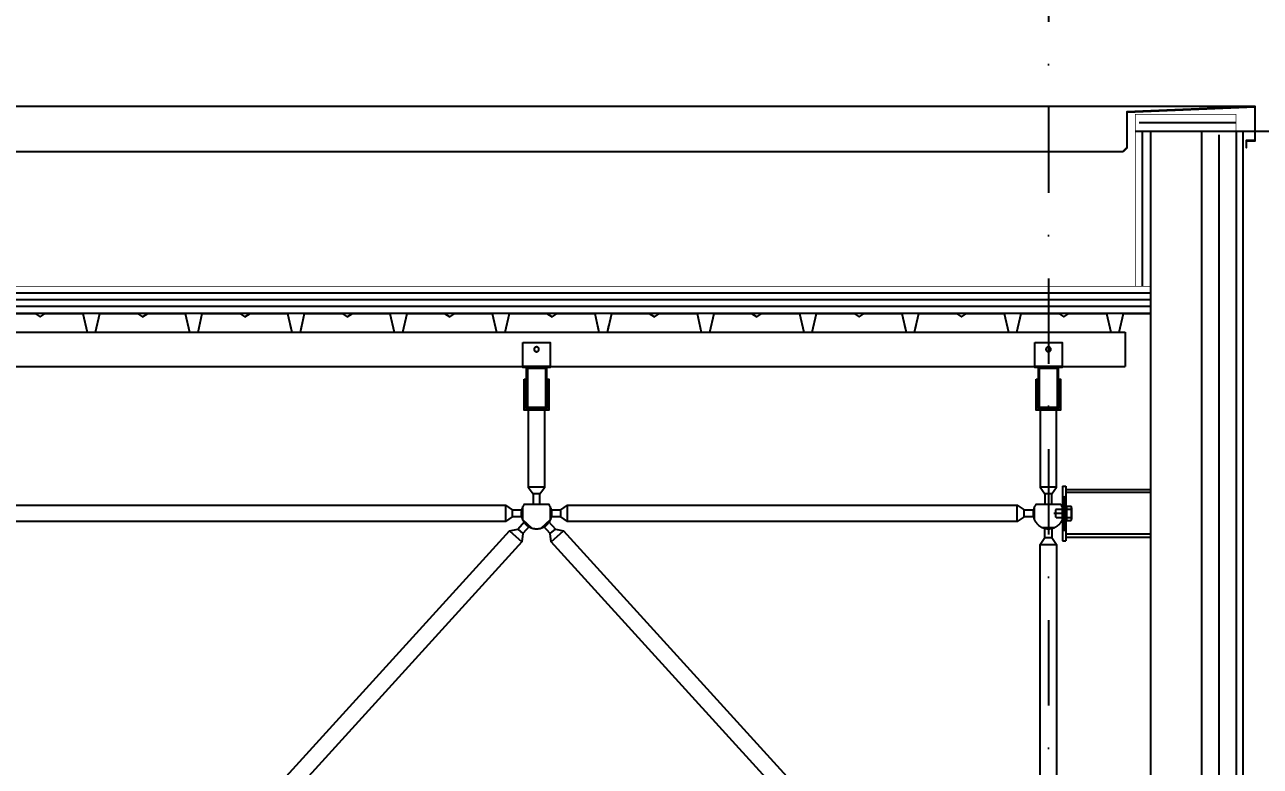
# Model space of a CAD drawing. Header units: centimetres. Extents: x 26569 to 160723, y -3143 to 14565.
# Drawn here: x 122607.7 to 122969.8, y -887.7 to -670.3 of the extents above; entities that cross this region are included whole.
import ezdxf

# ---------------------------------------------------------------- set-up
doc = ezdxf.new("R2010")
doc.units = ezdxf.units.CM
doc.header["$LTSCALE"] = 100
doc.linetypes.add('DASHDOT2', pattern=[0.5, 0.25, -0.125, 0, -0.125])
doc.linetypes.add('HIDDEN2', pattern=[0.1875, 0.125, -0.0625])
for name, color, linetype in [('A-ANNO-DIMS', 187, 'Continuous'), ('A-ANNO-GRID', 155, 'DASHDOT2'), ('A-ELEV-01', 255, 'Continuous'), ('A-ELEV-02', 253, 'Continuous'), ('A-ELEV-04', 250, 'Continuous'), ('A-WALL-INSL', 249, 'Continuous'), ('A-WALL-SNWPNL', 200, 'Continuous'), ('A-WALL-STEL', 202, 'Continuous'), ('S-STEL', 3, 'Continuous')]:
    doc.layers.add(name, color=color, linetype=linetype)
doc.layers.add('cephetutucu', color=8, linetype='Continuous', lineweight=25)
doc.styles.add('Fields_100', font='act_simplex.shx', dxfattribs={"width": 0.8, "height": 20})
doc.linetypes.add('BATTING', pattern='A,0.00254,-2.54,[134,ltypeshp.shx,S=2.54,R=0,X=-2.54,Y=0],-5.08,[134,ltypeshp.shx,S=2.54,R=180,X=2.54,Y=0],-2.54', length=10.16254)
doc.dimstyles.new('FIELDS_100', dxfattribs={"dimscale": 0, "dimtxt": 20, "dimasz": 5, "dimexe": 5, "dimexo": 5, "dimgap": 5, "dimtad": 0, "dimdec": 0, "dimzin": 0, "dimdsep": 46, "dimtxsty": 'Fields_100', "dimblk": 'DOT', "dimcen": 0.09, "dimclrt": 50, "dimadec": 0, "dimazin": 0, "dimtfac": 1, "dimtdec": 0, "dimtix": 1, "dimtofl": 0, "dimtmove": 1, "dimatfit": 3, "dimfxl": 5, "dimfxlon": 1, "dimtolj": 1, "dimtzin": 0, "dimarcsym": 0})
pattern_1 = [(225, (292.73155, 1032.0001), (0.088388348, -0.088388348), [])]

# ---------------------------------------------------------------- blocks, each defined once
blk = doc.blocks.new('A$C9ce80890')
at = {"layer": 'cephetutucu'}
h = blk.add_hatch(dxfattribs=at)
h.set_pattern_fill('ANSI31', color=256, angle=180)
h.set_pattern_definition(pattern_1)
h.paths.add_polyline_path([(41, 68), (51, 68), (51, 80), (41, 80)])
h.paths.add_polyline_path([(41, 30), (51, 30), (51, 68), (41, 68)])
h.paths.add_polyline_path([(41, 80), (51, 80), (51, 92), (41, 92)])
h.paths.add_polyline_path([(41, 92), (51, 92), (51, 130), (41, 130)])
h = blk.add_hatch(dxfattribs=at)
h.set_pattern_fill('ANSI31', color=256, angle=180)
h.set_pattern_definition(pattern_1)
h.paths.add_polyline_path([(41, 68), (51, 68), (51, 80), (41, 80)])
h.paths.add_polyline_path([(41, 67), (51, 67), (51, 68), (41, 68)])
h.paths.add_polyline_path([(41, 80), (51, 80), (51, 92), (41, 92)])
h.paths.add_polyline_path([(41, 92), (51, 92), (51, 93), (41, 93)])
for p, q in [((41, 160), (51, 160)), ((41, 160), (41, 0)), ((51, 160), (51, 0)), ((51, 150), (300, 150)), ((300, 141.2), (51, 141.2)), ((23, 92), (21, 90)), ((21, 90), (21, 70)), ((23, 92), (68, 92)), ((41, 55), (41, 105)), ((41, 101.8), (41, 58.2)), ((41, 98.5), (41, 61.5)), ((41, 93), (51, 93)), ((51, 102), (53, 102)), ((51, 58), (51, 102)), ((53, 102), (53, 58)), ((53, 101), (67, 101)), ((53, 101), (53, 59)), ((68, 96.5), (68, 63.5)), ((23, 68), (21, 70)), ((23, 68), (67, 68)), ((41, 67), (51, 67)), ((51, 58), (53, 58)), ((53, 59), (67, 59)), ((68, 68), (68, 63.5)), ((41, 0), (51, 0)), ((300, 18.8), (51, 18.8)), ((51, 10), (300, 10))]:
    blk.add_line(p, q, dxfattribs=at)
at = {"layer": 'cephetutucu', "linetype": 'DASHDOT2'}
blk.add_line((41, 80), (0, 80), dxfattribs=at)
at = {"layer": 'cephetutucu'}
for centre, radius, start, end in [((57.4, 96.5), 10.6, 334.9424, 25.0576), ((-4.5, 80), 72.5, 350.4727, 9.5273), ((57.4, 63.5), 10.6, 334.9424, 25.0576)]:
    blk.add_arc(centre, radius, start, end, dxfattribs=at)
blk = doc.blocks.new('_Dot')
at = {"color": 0, "linetype": 'ByBlock', "lineweight": -2}
blk.add_line((-0.5, 0), (-1, 0), dxfattribs=at)
at = {"color": 0, "linetype": 'ByBlock', "const_width": 0.5}
blk.add_lwpolyline([(-0.25, 0, 1), (0.25, 0, 1)], format="xyb", close=True, dxfattribs=at)
blk = doc.blocks.new('*D482')
at = {"layer": 'A-ANNO-DIMS', "color": 0, "lineweight": -2, "transparency": 16777216}
for p, q in [((121107.73, -198.45), (121107.73, -188.45)), ((122907.73, -198.45), (122907.73, -188.45)), ((121112.73, -193.45), (121976.06, -193.45)), ((122902.73, -193.45), (122039.4, -193.45))]:
    blk.add_line(p, q, dxfattribs=at)
at = {"layer": 'DEFPOINTS', "color": 0, "transparency": 16777216}
for p in [(122907.73, -193.45), (121107.73, -1038.45), (122907.73, -1038.45)]:
    blk.add_point(p, dxfattribs=at)
at = {"layer": 'A-ANNO-DIMS', "color": 0, "lineweight": -2, "transparency": 16777216, "xscale": 5, "yscale": 5, "zscale": 5, "rotation": 180}
blk.add_blockref('_Dot', (121107.73, -193.45), dxfattribs=at)
at = {"layer": 'A-ANNO-DIMS', "color": 0, "lineweight": -2, "transparency": 16777216, "xscale": 5, "yscale": 5, "zscale": 5}
blk.add_blockref('_Dot', (122907.73, -193.45), dxfattribs=at)
at = {"layer": 'A-ANNO-DIMS', "color": 50, "transparency": 16777216, "insert": (122007.73, -193.45), "char_height": 20, "attachment_point": 5, "style": 'Fields_100'}
blk.add_mtext('\\A1;1800', dxfattribs=at)

msp = doc.modelspace()

# ---------------------------------------------------------------- linework, layer by layer
at = {"layer": 'A-ANNO-DIMS', "linetype": 'HIDDEN2'}
msp.add_line((122962.73, -701.54), (123157.28, -701.54), dxfattribs=at)
at = {"layer": 'A-ANNO-GRID'}
msp.add_lwpolyline([(122907.73, -143.45), (122907.73, -1876.54)], dxfattribs=at)
at = {"layer": 'A-ELEV-01'}
for p, q in [((122962.73, -701.54), (122962.73, -1256.05)), ((122937.73, -1226.55), (122937.73, -754.94))]:
    msp.add_line(p, q, dxfattribs=at)
at = {"layer": 'A-ELEV-02'}
for points in [[(113862.73, -760.44), (122930.23, -760.44)], [(122930.23, -760.44), (122930.23, -770.44)], [(113862.73, -770.44), (122930.23, -770.44)], [(122761.73, -770.44), (122753.73, -770.44)], [(122911.73, -770.44), (122903.73, -770.44)], [(122754.13, -776.04), (122754.63, -776.04)], [(122754.13, -777.44), (122754.63, -777.44)], [(122760.83, -776.04), (122761.33, -776.04)], [(122760.83, -777.44), (122761.33, -777.44)], [(122904.13, -776.04), (122904.63, -776.04)], [(122904.13, -777.44), (122904.63, -777.44)], [(122910.83, -776.04), (122911.33, -776.04)], [(122910.83, -777.44), (122911.33, -777.44)], [(122755.31, -783.24), (122755.31, -805.84), (122756.73, -807.84), (122756.73, -810.84)], [(122758.73, -810.84), (122758.73, -807.84), (122760.14, -805.84), (122760.14, -783.24)], [(122905.31, -783.24), (122905.31, -805.84), (122906.73, -807.84), (122906.73, -810.84)], [(122908.73, -810.84), (122908.73, -807.84), (122910.14, -805.84), (122910.14, -783.24)], [(122760.14, -805.84), (122755.31, -805.84)], [(122910.14, -805.84), (122905.31, -805.84)], [(122754.13, -810.84), (122754.04, -810.96), (122753.96, -811.09), (122753.88, -811.22), (122753.8, -811.35), (122753.73, -811.48), (122753.66, -811.62), (122753.6, -811.76), (122753.54, -811.91), (122753.48, -812.05), (122753.46, -812.13), (122753.43, -812.2), (122753.41, -812.28), (122753.39, -812.36), (122753.37, -812.43), (122753.35, -812.51), (122753.33, -812.59), (122753.32, -812.67), (122753.3, -812.74), (122753.29, -812.82), (122753.28, -812.9), (122753.27, -812.98), (122753.26, -813.06), (122753.25, -813.14), (122753.24, -813.22), (122753.24, -813.3), (122753.23, -813.38), (122753.23, -813.46), (122753.23, -813.54), (122753.23, -813.62), (122753.23, -813.7), (122753.24, -813.78), (122753.24, -813.86), (122753.25, -813.94), (122753.25, -814.01), (122753.26, -814.09), (122753.27, -814.17), (122753.29, -814.25), (122753.31, -814.4), (122753.35, -814.56), (122753.38, -814.71), (122753.43, -814.86), (122753.47, -815), (122753.52, -815.14), (122753.58, -815.29), (122753.64, -815.42), (122753.71, -815.56), (122753.77, -815.69), (122753.85, -815.82), (122753.93, -815.95), (122754.01, -816.07), (122754.1, -816.2), (122754.19, -816.32), (122754.29, -816.44), (122754.39, -816.56), (122754.5, -816.68), (122754.55, -816.73), (122754.61, -816.79), (122754.67, -816.84), (122754.73, -816.9), (122754.79, -816.95), (122754.85, -817), (122754.91, -817.05), (122754.97, -817.1), (122755.03, -817.15), (122755.1, -817.19), (122755.16, -817.24), (122755.23, -817.29), (122755.3, -817.33), (122755.36, -817.37), (122755.43, -817.41), (122755.5, -817.45), (122755.57, -817.49), (122755.64, -817.53), (122755.71, -817.57), (122755.78, -817.6), (122755.86, -817.64), (122755.93, -817.67), (122756, -817.7), (122756.08, -817.73), (122756.15, -817.76), (122756.22, -817.78), (122756.3, -817.81), (122756.37, -817.83), (122756.52, -817.88), (122756.67, -817.92), (122756.83, -817.95), (122756.98, -817.98), (122757.13, -818), (122757.28, -818.02), (122757.43, -818.03), (122757.58, -818.04), (122757.73, -818.04), (122757.88, -818.04), (122758.03, -818.03), (122758.18, -818.02), (122758.33, -818), (122758.48, -817.98), (122758.63, -817.95), (122758.79, -817.92), (122758.94, -817.88), (122759.09, -817.83), (122759.16, -817.81), (122759.24, -817.78), (122759.31, -817.76), (122759.38, -817.73), (122759.46, -817.7), (122759.53, -817.67), (122759.6, -817.64), (122759.68, -817.6), (122759.75, -817.57), (122759.82, -817.53), (122759.89, -817.49), (122759.96, -817.45), (122760.03, -817.41), (122760.1, -817.37), (122760.16, -817.33), (122760.23, -817.29), (122760.3, -817.24), (122760.36, -817.19), (122760.43, -817.15), (122760.49, -817.1), (122760.55, -817.05), (122760.61, -817), (122760.67, -816.95), (122760.73, -816.9), (122760.79, -816.84), (122760.85, -816.79), (122760.91, -816.73), (122760.96, -816.68), (122761.07, -816.56), (122761.17, -816.44), (122761.27, -816.32), (122761.36, -816.2), (122761.45, -816.07), (122761.53, -815.95), (122761.61, -815.82), (122761.69, -815.69), (122761.75, -815.56), (122761.82, -815.42), (122761.88, -815.29), (122761.94, -815.14), (122761.99, -815), (122762.03, -814.86), (122762.08, -814.71), (122762.11, -814.56), (122762.15, -814.4), (122762.17, -814.25), (122762.19, -814.17), (122762.2, -814.09), (122762.21, -814.01), (122762.21, -813.94), (122762.22, -813.86), (122762.22, -813.78), (122762.23, -813.7), (122762.23, -813.62), (122762.23, -813.54), (122762.23, -813.46), (122762.23, -813.38), (122762.22, -813.3), (122762.22, -813.22), (122762.21, -813.14), (122762.2, -813.06), (122762.19, -812.98), (122762.18, -812.9), (122762.17, -812.82), (122762.16, -812.74), (122762.14, -812.67), (122762.13, -812.59), (122762.11, -812.51), (122762.09, -812.43), (122762.07, -812.36), (122762.05, -812.28), (122762.03, -812.2), (122762, -812.13), (122761.98, -812.05), (122761.92, -811.91), (122761.86, -811.76), (122761.8, -811.62), (122761.73, -811.48), (122761.66, -811.35), (122761.58, -811.22), (122761.5, -811.09), (122761.42, -810.96), (122761.33, -810.84)], [(122754.13, -810.84), (122761.33, -810.84)], [(122758.73, -807.84), (122756.73, -807.84)], [(122904.13, -810.84), (122904.06, -810.94), (122904, -811.03), (122903.93, -811.13), (122903.87, -811.23), (122903.81, -811.33), (122903.76, -811.43), (122903.7, -811.54), (122903.65, -811.64), (122903.6, -811.75), (122903.56, -811.86), (122903.51, -811.97), (122903.47, -812.09), (122903.44, -812.2), (122903.4, -812.31), (122903.37, -812.43), (122903.34, -812.55), (122903.32, -812.66), (122903.29, -812.78), (122903.28, -812.9), (122903.26, -813.02), (122903.25, -813.14), (122903.24, -813.26), (122903.23, -813.38), (122903.23, -813.49), (122903.23, -813.61), (122903.23, -813.73), (122903.24, -813.85), (122903.25, -813.96), (122903.26, -814.08), (122903.28, -814.2), (122903.3, -814.31), (122903.32, -814.42), (122903.34, -814.54), (122903.37, -814.65), (122903.4, -814.76), (122903.43, -814.87), (122903.47, -814.98), (122903.51, -815.09), (122903.55, -815.2), (122903.59, -815.31), (122903.64, -815.42), (122903.69, -815.53), (122903.75, -815.64), (122903.8, -815.74), (122903.86, -815.84), (122903.93, -815.95), (122903.99, -816.05), (122904.06, -816.15), (122904.13, -816.24), (122904.2, -816.34), (122904.28, -816.43), (122904.36, -816.52), (122904.44, -816.61), (122904.52, -816.7), (122904.6, -816.78), (122904.69, -816.86), (122904.78, -816.94), (122904.87, -817.02), (122904.96, -817.09), (122905.05, -817.16), (122905.15, -817.23), (122905.24, -817.29), (122905.34, -817.36), (122905.44, -817.42), (122905.54, -817.47), (122905.64, -817.53), (122905.74, -817.58), (122905.85, -817.63), (122905.96, -817.68), (122906.06, -817.72), (122906.18, -817.77), (122906.29, -817.81), (122906.4, -817.84), (122906.51, -817.88), (122906.63, -817.91), (122906.75, -817.93), (122906.86, -817.96), (122906.98, -817.98), (122907.1, -818), (122907.22, -818.01), (122907.34, -818.03), (122907.46, -818.04), (122907.58, -818.04), (122907.7, -818.04), (122907.81, -818.04), (122907.93, -818.04), (122908.05, -818.03), (122908.17, -818.02), (122908.29, -818.01), (122908.41, -817.99), (122908.52, -817.97), (122908.64, -817.95), (122908.75, -817.93), (122908.86, -817.9), (122908.98, -817.87), (122909.09, -817.83), (122909.19, -817.8), (122909.3, -817.76), (122909.41, -817.72), (122909.52, -817.67), (122909.63, -817.62), (122909.73, -817.57), (122909.84, -817.52), (122909.94, -817.46), (122910.04, -817.4), (122910.14, -817.34), (122910.24, -817.28), (122910.34, -817.21), (122910.44, -817.14), (122910.53, -817.06), (122910.63, -816.99), (122910.72, -816.91), (122910.81, -816.83), (122910.89, -816.75), (122910.98, -816.66), (122911.06, -816.57), (122911.14, -816.48), (122911.21, -816.39), (122911.29, -816.3), (122911.36, -816.2), (122911.43, -816.11), (122911.49, -816.01), (122911.56, -815.91), (122911.62, -815.81), (122911.67, -815.71), (122911.73, -815.61), (122911.78, -815.5), (122911.83, -815.4)], [(122904.13, -810.84), (122911.33, -810.84)], [(122908.73, -807.84), (122906.73, -807.84)], [(122911.83, -811.69), (122911.78, -811.58), (122911.72, -811.47), (122911.66, -811.36), (122911.6, -811.25), (122911.54, -811.15), (122911.47, -811.04), (122911.4, -810.94), (122911.33, -810.84)], [(122461.83, -812.54), (122464.83, -812.54), (122466.83, -811.13), (122748.63, -811.13), (122750.63, -812.54), (122753.63, -812.54)], [(122753.63, -814.54), (122750.63, -814.54), (122748.63, -815.96), (122466.83, -815.96), (122464.83, -814.54), (122461.83, -814.54)], [(122748.63, -811.13), (122748.63, -815.96)], [(122750.63, -812.54), (122750.63, -814.54)], [(122753.63, -811.69), (122753.63, -815.4)], [(122761.83, -812.54), (122764.83, -812.54), (122766.83, -811.13), (122898.63, -811.13), (122900.63, -812.54), (122903.63, -812.54)], [(122761.83, -815.4), (122761.83, -811.69)], [(122903.63, -814.54), (122900.63, -814.54), (122898.63, -815.96), (122766.83, -815.96), (122764.83, -814.54), (122761.83, -814.54)], [(122764.83, -814.54), (122764.83, -812.54)], [(122766.83, -815.96), (122766.83, -811.13)], [(122898.63, -815.96), (122898.63, -811.13)], [(122900.63, -814.54), (122900.63, -812.54)], [(122903.63, -815.4), (122903.63, -811.69)], [(122752.21, -818.12), (122753.69, -819.47)], [(122753.6, -815.33), (122756.34, -817.83)], [(122759.12, -817.83), (122761.86, -815.33)], [(122761.77, -819.47), (122763.25, -818.12)], [(122906.73, -974.44), (122906.73, -971.44), (122905.31, -969.44), (122905.31, -822.64), (122906.73, -820.64), (122906.73, -817.64)], [(122905.88, -817.64), (122909.58, -817.64)], [(122908.73, -817.64), (122908.73, -820.64), (122910.14, -822.64), (122910.14, -969.44), (122908.73, -971.44), (122908.73, -974.44)], [(122749.82, -818.65), (122753.4, -821.9)], [(122762.06, -821.9), (122765.64, -818.65)], [(122906.73, -820.64), (122908.73, -820.64)], [(122905.31, -822.64), (122910.14, -822.64)]]:
    msp.add_lwpolyline(points, dxfattribs=at)
for points in [[(122753.73, -763.44), (122761.73, -763.44), (122761.73, -770.74), (122753.73, -770.74)], [(122903.73, -763.44), (122911.73, -763.44), (122911.73, -770.74), (122903.73, -770.74)], [(122758.43, -765.44), (122758.43, -765.43), (122758.43, -765.41), (122758.43, -765.4), (122758.43, -765.38), (122758.43, -765.36), (122758.42, -765.35), (122758.42, -765.33), (122758.42, -765.32), (122758.42, -765.3), (122758.41, -765.28), (122758.41, -765.27), (122758.4, -765.25), (122758.4, -765.23), (122758.39, -765.22), (122758.39, -765.2), (122758.38, -765.19), (122758.37, -765.17), (122758.37, -765.15), (122758.36, -765.14), (122758.35, -765.12), (122758.34, -765.11), (122758.33, -765.09), (122758.33, -765.08), (122758.32, -765.06), (122758.31, -765.05), (122758.3, -765.03), (122758.28, -765.02), (122758.27, -765), (122758.26, -764.99), (122758.25, -764.98), (122758.24, -764.96), (122758.22, -764.95), (122758.21, -764.94), (122758.2, -764.92), (122758.19, -764.91), (122758.17, -764.9), (122758.16, -764.89), (122758.14, -764.88), (122758.13, -764.87), (122758.11, -764.86), (122758.1, -764.85), (122758.08, -764.84), (122758.07, -764.83), (122758.05, -764.82), (122758.04, -764.81), (122758.02, -764.81), (122758, -764.8), (122757.99, -764.79), (122757.97, -764.79), (122757.96, -764.78), (122757.94, -764.78), (122757.92, -764.77), (122757.91, -764.77), (122757.89, -764.76), (122757.87, -764.76), (122757.86, -764.76), (122757.84, -764.75), (122757.82, -764.75), (122757.81, -764.75), (122757.79, -764.75), (122757.78, -764.75), (122757.76, -764.74), (122757.75, -764.74), (122757.73, -764.74), (122757.71, -764.74), (122757.7, -764.74), (122757.68, -764.75), (122757.67, -764.75), (122757.65, -764.75), (122757.63, -764.75), (122757.62, -764.75), (122757.6, -764.76), (122757.59, -764.76), (122757.57, -764.76), (122757.55, -764.77), (122757.54, -764.77), (122757.52, -764.78), (122757.5, -764.78), (122757.49, -764.79), (122757.47, -764.79), (122757.46, -764.8), (122757.44, -764.81), (122757.42, -764.81), (122757.41, -764.82), (122757.39, -764.83), (122757.38, -764.84), (122757.36, -764.85), (122757.35, -764.86), (122757.33, -764.87), (122757.32, -764.88), (122757.3, -764.89), (122757.29, -764.9), (122757.27, -764.91), (122757.26, -764.92), (122757.25, -764.94), (122757.23, -764.95), (122757.22, -764.96), (122757.21, -764.98), (122757.2, -764.99), (122757.19, -765), (122757.18, -765.02), (122757.16, -765.03), (122757.15, -765.05), (122757.14, -765.06), (122757.13, -765.08), (122757.13, -765.09), (122757.12, -765.11), (122757.11, -765.12), (122757.1, -765.14), (122757.09, -765.15), (122757.09, -765.17), (122757.08, -765.19), (122757.07, -765.2), (122757.07, -765.22), (122757.06, -765.23), (122757.06, -765.25), (122757.05, -765.27), (122757.05, -765.28), (122757.04, -765.3), (122757.04, -765.32), (122757.04, -765.33), (122757.04, -765.35), (122757.03, -765.36), (122757.03, -765.38), (122757.03, -765.4), (122757.03, -765.41), (122757.03, -765.43), (122757.03, -765.44), (122757.03, -765.46), (122757.03, -765.47), (122757.03, -765.49), (122757.03, -765.51), (122757.03, -765.52), (122757.04, -765.54), (122757.04, -765.55), (122757.04, -765.57), (122757.04, -765.59), (122757.05, -765.6), (122757.05, -765.62), (122757.06, -765.64), (122757.06, -765.65), (122757.07, -765.67), (122757.07, -765.69), (122757.08, -765.7), (122757.09, -765.72), (122757.09, -765.73), (122757.1, -765.75), (122757.11, -765.77), (122757.12, -765.78), (122757.13, -765.8), (122757.13, -765.81), (122757.14, -765.83), (122757.15, -765.84), (122757.16, -765.86), (122757.18, -765.87), (122757.19, -765.88), (122757.2, -765.9), (122757.21, -765.91), (122757.22, -765.93), (122757.23, -765.94), (122757.25, -765.95), (122757.26, -765.96), (122757.27, -765.98), (122757.29, -765.99), (122757.3, -766), (122757.32, -766.01), (122757.33, -766.02), (122757.35, -766.03), (122757.36, -766.04), (122757.38, -766.05), (122757.39, -766.06), (122757.41, -766.07), (122757.42, -766.07), (122757.44, -766.08), (122757.46, -766.09), (122757.47, -766.09), (122757.49, -766.1), (122757.5, -766.11), (122757.52, -766.11), (122757.54, -766.12), (122757.55, -766.12), (122757.57, -766.13), (122757.59, -766.13), (122757.6, -766.13), (122757.62, -766.13), (122757.63, -766.14), (122757.65, -766.14), (122757.67, -766.14), (122757.68, -766.14), (122757.7, -766.14), (122757.71, -766.14), (122757.73, -766.14), (122757.75, -766.14), (122757.76, -766.14), (122757.78, -766.14), (122757.79, -766.14), (122757.81, -766.14), (122757.82, -766.14), (122757.84, -766.13), (122757.86, -766.13), (122757.87, -766.13), (122757.89, -766.13), (122757.91, -766.12), (122757.92, -766.12), (122757.94, -766.11), (122757.96, -766.11), (122757.97, -766.1), (122757.99, -766.09), (122758, -766.09), (122758.02, -766.08), (122758.04, -766.07), (122758.05, -766.07), (122758.07, -766.06), (122758.08, -766.05), (122758.1, -766.04), (122758.11, -766.03), (122758.13, -766.02), (122758.14, -766.01), (122758.16, -766), (122758.17, -765.99), (122758.19, -765.98), (122758.2, -765.96), (122758.21, -765.95), (122758.22, -765.94), (122758.24, -765.93), (122758.25, -765.91), (122758.26, -765.9), (122758.27, -765.88), (122758.28, -765.87), (122758.3, -765.86), (122758.31, -765.84), (122758.32, -765.83), (122758.33, -765.81), (122758.33, -765.8), (122758.34, -765.78), (122758.35, -765.77), (122758.36, -765.75), (122758.37, -765.73), (122758.37, -765.72), (122758.38, -765.7), (122758.39, -765.69), (122758.39, -765.67), (122758.4, -765.65), (122758.4, -765.64), (122758.41, -765.62), (122758.41, -765.6), (122758.42, -765.59), (122758.42, -765.57), (122758.42, -765.55), (122758.42, -765.54), (122758.43, -765.52), (122758.43, -765.51), (122758.43, -765.49), (122758.43, -765.47), (122758.43, -765.46)], [(122908.43, -765.44), (122908.43, -765.43), (122908.43, -765.41), (122908.43, -765.4), (122908.43, -765.38), (122908.43, -765.36), (122908.42, -765.35), (122908.42, -765.33), (122908.42, -765.32), (122908.42, -765.3), (122908.41, -765.28), (122908.41, -765.27), (122908.4, -765.25), (122908.4, -765.23), (122908.39, -765.22), (122908.39, -765.2), (122908.38, -765.19), (122908.37, -765.17), (122908.37, -765.15), (122908.36, -765.14), (122908.35, -765.12), (122908.34, -765.11), (122908.33, -765.09), (122908.33, -765.08), (122908.32, -765.06), (122908.31, -765.05), (122908.3, -765.03), (122908.28, -765.02), (122908.27, -765), (122908.26, -764.99), (122908.25, -764.98), (122908.24, -764.96), (122908.22, -764.95), (122908.21, -764.94), (122908.2, -764.92), (122908.19, -764.91), (122908.17, -764.9), (122908.16, -764.89), (122908.14, -764.88), (122908.13, -764.87), (122908.11, -764.86), (122908.1, -764.85), (122908.08, -764.84), (122908.07, -764.83), (122908.05, -764.82), (122908.04, -764.81), (122908.02, -764.81), (122908, -764.8), (122907.99, -764.79), (122907.97, -764.79), (122907.96, -764.78), (122907.94, -764.78), (122907.92, -764.77), (122907.91, -764.77), (122907.89, -764.76), (122907.87, -764.76), (122907.86, -764.76), (122907.84, -764.75), (122907.82, -764.75), (122907.81, -764.75), (122907.79, -764.75), (122907.78, -764.75), (122907.76, -764.74), (122907.75, -764.74), (122907.73, -764.74), (122907.71, -764.74), (122907.7, -764.74), (122907.68, -764.75), (122907.67, -764.75), (122907.65, -764.75), (122907.63, -764.75), (122907.62, -764.75), (122907.6, -764.76), (122907.59, -764.76), (122907.57, -764.76), (122907.55, -764.77), (122907.54, -764.77), (122907.52, -764.78), (122907.5, -764.78), (122907.49, -764.79), (122907.47, -764.79), (122907.46, -764.8), (122907.44, -764.81), (122907.42, -764.81), (122907.41, -764.82), (122907.39, -764.83), (122907.38, -764.84), (122907.36, -764.85), (122907.35, -764.86), (122907.33, -764.87), (122907.32, -764.88), (122907.3, -764.89), (122907.29, -764.9), (122907.27, -764.91), (122907.26, -764.92), (122907.25, -764.94), (122907.23, -764.95), (122907.22, -764.96), (122907.21, -764.98), (122907.2, -764.99), (122907.19, -765), (122907.18, -765.02), (122907.16, -765.03), (122907.15, -765.05), (122907.14, -765.06), (122907.13, -765.08), (122907.13, -765.09), (122907.12, -765.11), (122907.11, -765.12), (122907.1, -765.14), (122907.09, -765.15), (122907.09, -765.17), (122907.08, -765.19), (122907.07, -765.2), (122907.07, -765.22), (122907.06, -765.23), (122907.06, -765.25), (122907.05, -765.27), (122907.05, -765.28), (122907.04, -765.3), (122907.04, -765.32), (122907.04, -765.33), (122907.04, -765.35), (122907.03, -765.36), (122907.03, -765.38), (122907.03, -765.4), (122907.03, -765.41), (122907.03, -765.43), (122907.03, -765.44), (122907.03, -765.46), (122907.03, -765.47), (122907.03, -765.49), (122907.03, -765.51), (122907.03, -765.52), (122907.04, -765.54), (122907.04, -765.55), (122907.04, -765.57), (122907.04, -765.59), (122907.05, -765.6), (122907.05, -765.62), (122907.06, -765.64), (122907.06, -765.65), (122907.07, -765.67), (122907.07, -765.69), (122907.08, -765.7), (122907.09, -765.72), (122907.09, -765.73), (122907.1, -765.75), (122907.11, -765.77), (122907.12, -765.78), (122907.13, -765.8), (122907.13, -765.81), (122907.14, -765.83), (122907.15, -765.84), (122907.16, -765.86), (122907.18, -765.87), (122907.19, -765.88), (122907.2, -765.9), (122907.21, -765.91), (122907.22, -765.93), (122907.23, -765.94), (122907.25, -765.95), (122907.26, -765.96), (122907.27, -765.98), (122907.29, -765.99), (122907.3, -766), (122907.32, -766.01), (122907.33, -766.02), (122907.35, -766.03), (122907.36, -766.04), (122907.38, -766.05), (122907.39, -766.06), (122907.41, -766.07), (122907.42, -766.07), (122907.44, -766.08), (122907.46, -766.09), (122907.47, -766.09), (122907.49, -766.1), (122907.5, -766.11), (122907.52, -766.11), (122907.54, -766.12), (122907.55, -766.12), (122907.57, -766.13), (122907.59, -766.13), (122907.6, -766.13), (122907.62, -766.13), (122907.63, -766.14), (122907.65, -766.14), (122907.67, -766.14), (122907.68, -766.14), (122907.7, -766.14), (122907.71, -766.14), (122907.73, -766.14), (122907.75, -766.14), (122907.76, -766.14), (122907.78, -766.14), (122907.79, -766.14), (122907.81, -766.14), (122907.82, -766.14), (122907.84, -766.13), (122907.86, -766.13), (122907.87, -766.13), (122907.89, -766.13), (122907.91, -766.12), (122907.92, -766.12), (122907.94, -766.11), (122907.96, -766.11), (122907.97, -766.1), (122907.99, -766.09), (122908, -766.09), (122908.02, -766.08), (122908.04, -766.07), (122908.05, -766.07), (122908.07, -766.06), (122908.08, -766.05), (122908.1, -766.04), (122908.11, -766.03), (122908.13, -766.02), (122908.14, -766.01), (122908.16, -766), (122908.17, -765.99), (122908.19, -765.98), (122908.2, -765.96), (122908.21, -765.95), (122908.22, -765.94), (122908.24, -765.93), (122908.25, -765.91), (122908.26, -765.9), (122908.27, -765.88), (122908.28, -765.87), (122908.3, -765.86), (122908.31, -765.84), (122908.32, -765.83), (122908.33, -765.81), (122908.33, -765.8), (122908.34, -765.78), (122908.35, -765.77), (122908.36, -765.75), (122908.37, -765.73), (122908.37, -765.72), (122908.38, -765.7), (122908.39, -765.69), (122908.39, -765.67), (122908.4, -765.65), (122908.4, -765.64), (122908.41, -765.62), (122908.41, -765.6), (122908.42, -765.59), (122908.42, -765.57), (122908.42, -765.55), (122908.42, -765.54), (122908.43, -765.52), (122908.43, -765.51), (122908.43, -765.49), (122908.43, -765.47), (122908.43, -765.46)], [(122754.13, -774.24), (122754.63, -774.24), (122754.63, -782.74), (122760.83, -782.74), (122760.83, -774.24), (122761.33, -774.24), (122761.33, -783.24), (122754.13, -783.24)], [(122904.13, -774.24), (122904.63, -774.24), (122904.63, -782.74), (122910.83, -782.74), (122910.83, -774.24), (122911.33, -774.24), (122911.33, -783.24), (122904.13, -783.24)], [(122609.75, -974.84), (122611.77, -972.62), (122612.06, -970.19), (122749.82, -818.65), (122752.21, -818.12), (122754.23, -815.9), (122755.71, -817.25), (122753.69, -819.47), (122753.4, -821.9), (122615.64, -973.43), (122613.25, -973.96), (122611.23, -976.18)], [(122904.23, -976.18), (122902.21, -973.96), (122899.82, -973.43), (122762.06, -821.9), (122761.77, -819.47), (122759.75, -817.25), (122761.23, -815.9), (122763.25, -818.12), (122765.64, -818.65), (122903.4, -970.19), (122903.69, -972.62), (122905.71, -974.84)]]:
    msp.add_lwpolyline(points, close=True, dxfattribs=at)
at = {"layer": 'A-ELEV-04'}
for p, q in [((122968.28, -694.3), (103052.48, -694.3)), ((104871.32, -707.43), (122929.69, -707.43))]:
    msp.add_line(p, q, dxfattribs=at)
at = {"layer": 'A-WALL-INSL', "linetype": 'BATTING', "ltscale": 0.005}
msp.add_line((122957.73, -702.54), (122957.73, -1256.05), dxfattribs=at)
at = {"layer": 'A-WALL-INSL', "ltscale": 0.002, "const_width": 0.2}
for points in [[(122933.23, -746.94), (122933.23, -696.54), (122962.73, -696.54), (122962.73, -701.54)], [(122937.73, -746.94), (104865.23, -746.94)]]:
    msp.add_lwpolyline(points, dxfattribs=at)
at = {"layer": 'A-WALL-INSL'}
msp.add_lwpolyline([(122933.23, -701.54), (122962.73, -701.54)], dxfattribs=at)
at = {"layer": 'A-WALL-INSL', "linetype": 'BATTING', "ltscale": 0.002}
for points in [[(122962.73, -699.04), (122934.31, -699.04)], [(122935.23, -701.54), (122935.23, -746.94)], [(122937.73, -748.94), (104865.23, -748.94)], [(122937.73, -752.94), (104865.23, -752.94)]]:
    msp.add_lwpolyline(points, dxfattribs=at)
at = {"layer": 'A-WALL-INSL', "ltscale": 0.002}
for points in [[(122937.73, -750.94), (104865.23, -750.94)], [(122937.73, -754.94), (104865.23, -754.94)]]:
    msp.add_lwpolyline(points, dxfattribs=at)
at = {"layer": 'A-WALL-SNWPNL', "ltscale": 100}
for p, q in [((122937.73, -754.94), (122937.73, -701.54)), ((122937.73, -701.54), (122952.73, -701.54)), ((122952.73, -1256.05), (122952.73, -701.54)), ((122964.73, -701.54), (122964.73, -1256.05))]:
    msp.add_line(p, q, dxfattribs=at)
for points in [[(122599.77, -754.94), (122610.77, -754.94), (122612.27, -755.94), (122613.77, -754.94), (122624.77, -754.94), (122626.02, -760.44), (122628.52, -760.44), (122629.77, -754.94), (122640.77, -754.94), (122642.27, -755.94), (122643.77, -754.94), (122654.77, -754.94), (122656.02, -760.44), (122658.52, -760.44), (122659.77, -754.94), (122670.77, -754.94), (122672.27, -755.94), (122673.77, -754.94), (122684.77, -754.94), (122686.02, -760.44), (122688.52, -760.44), (122688.96, -758.49)], [(122685.57, -758.49), (122686.02, -760.44), (122688.52, -760.44), (122689.77, -754.94), (122700.77, -754.94), (122702.27, -755.94), (122703.77, -754.94), (122714.77, -754.94), (122716.02, -760.44), (122718.52, -760.44), (122719.77, -754.94), (122730.77, -754.94), (122732.27, -755.94), (122733.77, -754.94), (122744.77, -754.94), (122746.02, -760.44), (122748.52, -760.44), (122749.77, -754.94), (122760.77, -754.94), (122762.27, -755.94), (122763.77, -754.94), (122774.77, -754.94), (122776.02, -760.44), (122778.52, -760.44), (122778.96, -758.49)], [(122775.57, -758.49), (122776.02, -760.44), (122778.52, -760.44), (122779.77, -754.94), (122790.77, -754.94), (122792.27, -755.94), (122793.77, -754.94), (122804.77, -754.94), (122806.02, -760.44), (122808.52, -760.44), (122809.77, -754.94), (122820.77, -754.94), (122822.27, -755.94), (122823.77, -754.94), (122834.77, -754.94), (122836.02, -760.44), (122838.52, -760.44), (122839.77, -754.94), (122850.77, -754.94), (122852.27, -755.94), (122853.77, -754.94), (122864.77, -754.94), (122866.02, -760.44), (122868.52, -760.44), (122868.96, -758.49)], [(122865.57, -758.49), (122866.02, -760.44), (122868.52, -760.44), (122869.77, -754.94), (122880.77, -754.94), (122882.27, -755.94), (122883.77, -754.94), (122894.77, -754.94), (122896.02, -760.44), (122898.52, -760.44), (122899.77, -754.94), (122910.77, -754.94), (122912.27, -755.94), (122913.77, -754.94), (122924.77, -754.94), (122926.02, -760.44), (122928.52, -760.44), (122929.77, -754.94), (122937.73, -754.94)]]:
    msp.add_lwpolyline(points, dxfattribs=at)
at = {"layer": 'A-WALL-STEL'}
msp.add_lwpolyline([(122929.74, -707.43), (122930.83, -706.34), (122930.83, -695.9), (122968.23, -694.41), (122968.23, -704.2), (122965.73, -704.2), (122965.73, -706.3), (122965.83, -706.3), (122965.83, -704.3), (122968.33, -704.3), (122968.33, -694.3), (122930.73, -695.8), (122930.73, -706.3), (122929.67, -707.36)], close=True, dxfattribs=at)
at = {"layer": 'S-STEL'}
for points in [[(122760.73, -782.74), (122760.73, -770.74), (122754.73, -770.74), (122754.73, -782.74)], [(122910.73, -782.74), (122910.73, -770.74), (122904.73, -770.74), (122904.73, -782.74)]]:
    msp.add_lwpolyline(points, dxfattribs=at)
for points in [[(122760.43, -771.04), (122755.03, -771.04), (122755.03, -782.44), (122760.43, -782.44)], [(122910.43, -771.04), (122905.03, -771.04), (122905.03, -782.44), (122910.43, -782.44)]]:
    msp.add_lwpolyline(points, close=True, dxfattribs=at)

# ---------------------------------------------------------------- block references
at = {"layer": 'cephetutucu', "xscale": 0.1, "yscale": 0.1, "zscale": 0.1}
msp.add_blockref('A$C9ce80890', (122907.73, -821.54), dxfattribs=at)

# ---------------------------------------------------------------- dimensions: what is measured, and where the dimension line sits
at = {"layer": 'A-ANNO-DIMS'}
dim = msp.add_linear_dim(base=(122907.73, -193.45), p1=(121107.73, -1038.45), p2=(122907.73, -1038.45), dimstyle='FIELDS_100', override={"dimscale": 1}, dxfattribs=at)
dim.commit()
dim.dimension.update_dxf_attribs({"geometry": '*D482', "text_midpoint": (122007.73, -193.45)})

doc.saveas('drawing.dxf')
